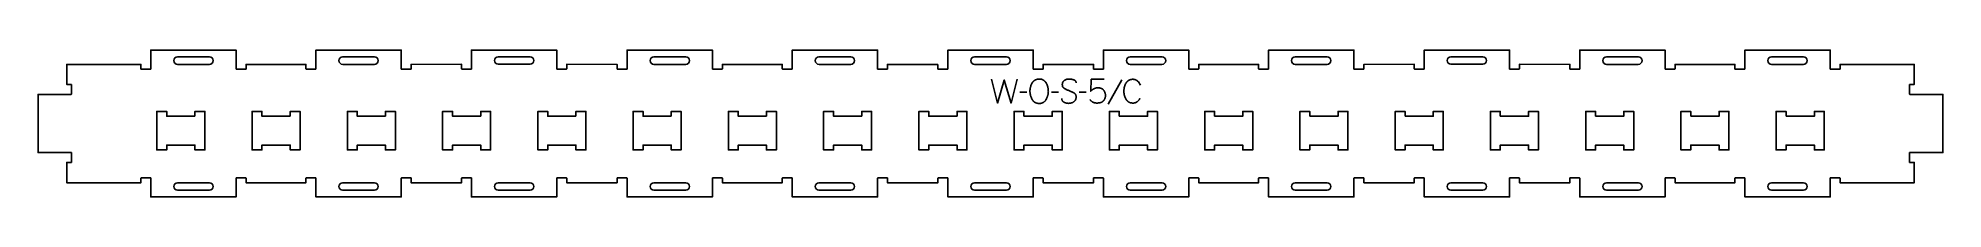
# Model space of a CAD drawing. Extents: x -1200 to 1200, y -93 to 93.
import ezdxf

# ---------------------------------------------------------------- set-up
doc = ezdxf.new("R2010")
doc.units = 0
for name, color, linetype in [('1_ANYTOOL_1MMDEEP_LABELS_S', 2, 'CONTINUOUS'), ('3_ANYTOOL_CUTTHROUGH_INSID', 4, 'CONTINUOUS'), ('4_ANYTOOL_CUTTHROUGH_OUTSI', 5, 'CONTINUOUS')]:
    doc.layers.add(name, color=color, linetype=linetype)

msp = doc.modelspace()

# ---------------------------------------------------------------- linework, layer by layer
at = {"layer": '1_ANYTOOL_1MMDEEP_LABELS_S'}
for p, q in [((165.4, 55.3), (148.2, 24.5)), ((45.6, 39.7), (36.9, 39.6)), ((85.7, 39.7), (76.9, 39.6)), ((120.7, 39.7), (111.9, 39.6))]:
    msp.add_line(p, q, dxfattribs=at)
for points in [[(1.3, 55.8), (9, 25.8), (17.4, 54.9), (25.9, 25.8), (33.4, 55.8)], [(107.9, 51.2), (107.9, 51.4), (107.9, 51.5), (107.9, 51.6), (107.9, 51.7), (107.9, 51.8), (107.9, 51.8), (107.9, 51.9), (107.8, 52), (107.8, 52.1), (107.8, 52.2), (107.8, 52.3), (107.8, 52.4), (107.8, 52.4), (107.7, 52.5), (107.7, 52.6), (107.7, 52.7), (107.7, 52.7), (107.6, 52.8), (107.6, 52.9), (107.6, 53), (107.5, 53), (107.5, 53.1), (107.5, 53.2), (107.4, 53.3), (107.4, 53.3), (107.3, 53.4), (107.3, 53.5), (107.2, 53.5), (107.2, 53.6), (107.1, 53.7), (107.1, 53.7), (107, 53.8), (107, 53.8), (106.9, 53.9), (106.9, 54), (106.8, 54), (106.8, 54.1), (106.7, 54.1), (106.6, 54.2), (106.6, 54.2), (106.5, 54.3), (106.4, 54.3), (106.4, 54.4), (106.3, 54.4), (106.2, 54.5), (106.1, 54.5), (106.1, 54.6), (106, 54.6), (105.9, 54.7), (105.8, 54.7), (105.7, 54.8), (105.6, 54.8), (105.4, 54.9), (105.2, 55), (105, 55.1), (104.8, 55.1), (104.6, 55.2), (103.8, 55.4), (103, 55.6), (102.2, 55.8), (101.5, 55.9), (101.1, 56), (100.7, 56), (100.3, 56), (100, 56.1), (99.6, 56.1), (99.2, 56.1), (98.9, 56.1), (98.5, 56.1), (98.3, 56.1), (98.1, 56.1), (97.9, 56.1), (97.8, 56.1), (97.6, 56.1), (97.4, 56.1), (97.2, 56), (97, 56), (96.8, 56), (96.6, 56), (96.5, 55.9), (96.3, 55.9), (96.1, 55.8), (95.9, 55.8), (95.7, 55.7), (95.6, 55.7), (95.4, 55.6), (95.2, 55.5), (95, 55.5), (94.9, 55.4), (94.7, 55.3), (94.5, 55.3), (94.4, 55.2), (94.2, 55.1), (94, 55), (93.9, 54.9), (93.7, 54.8), (93.5, 54.7), (93.4, 54.6), (93.2, 54.5), (93.1, 54.4), (92.9, 54.3), (92.8, 54.2), (92.6, 54.1), (92.5, 53.9), (92.3, 53.8), (92.2, 53.7), (92.1, 53.6), (91.9, 53.4), (91.8, 53.3), (91.7, 53.2), (91.6, 53), (91.5, 52.9), (91.4, 52.7), (91.3, 52.6), (91.2, 52.4), (91.1, 52.3), (91.1, 52.1), (91, 51.9), (90.9, 51.8), (90.8, 51.6), (90.8, 51.4), (90.7, 51.2), (90.7, 51.1), (90.6, 50.9), (90.6, 50.7), (90.5, 50.5), (90.5, 50.3), (90.5, 50.1), (90.5, 49.9), (90.5, 49.7), (90.4, 49.5), (90.4, 49.3), (90.4, 49.1), (90.4, 48.9), (90.4, 48.7), (90.5, 48.5), (90.5, 48.3), (90.5, 48.1), (90.5, 47.9), (90.6, 47.7), (90.6, 47.5), (90.7, 47.3), (90.7, 47.1), (90.8, 46.9), (90.8, 46.8), (90.9, 46.7), (90.9, 46.6), (90.9, 46.5), (91, 46.4), (91, 46.3), (91.1, 46.3), (91.1, 46.2), (91.1, 46.1), (91.2, 46), (91.2, 45.9), (91.3, 45.9), (91.3, 45.8), (91.4, 45.7), (91.4, 45.6), (91.5, 45.6), (91.5, 45.5), (91.6, 45.4), (91.6, 45.4), (91.7, 45.3), (91.8, 45.2), (91.8, 45.2), (91.9, 45.1), (92, 45), (92, 45), (92.2, 44.8), (92.3, 44.7), (92.4, 44.6), (92.6, 44.5), (92.8, 44.4), (92.9, 44.3), (93.1, 44.1), (93.3, 44), (94, 43.7), (94.7, 43.3), (95.5, 42.9), (96.2, 42.5), (97, 42.2), (97.8, 41.9), (98.6, 41.5), (99.4, 41.2), (100.3, 40.9), (101.1, 40.6), (101.8, 40.2), (102.6, 39.9), (103.4, 39.5), (104.1, 39.1), (104.8, 38.7), (105.5, 38.3), (105.6, 38.2), (105.8, 38.1), (106, 38), (106, 37.9), (106.1, 37.8), (106.2, 37.8), (106.2, 37.7), (106.3, 37.7), (106.4, 37.6), (106.4, 37.5), (106.5, 37.5), (106.6, 37.4), (106.6, 37.3), (106.7, 37.2), (106.8, 37.2), (106.8, 37.1), (106.9, 37), (106.9, 37), (107, 36.9), (107, 36.8), (107.1, 36.7), (107.1, 36.7), (107.2, 36.6), (107.2, 36.5), (107.3, 36.4), (107.3, 36.3), (107.3, 36.3), (107.4, 36.2), (107.4, 36.1), (107.5, 36), (107.5, 35.9), (107.5, 35.8), (107.6, 35.7), (107.6, 35.6), (107.6, 35.6), (107.6, 35.5), (107.7, 35.4), (107.7, 35.2), (107.8, 35), (107.8, 34.8), (107.8, 34.6), (107.9, 34.4), (107.9, 34.2), (107.9, 34), (107.9, 33.8), (107.9, 33.5), (107.9, 33.3), (107.9, 33.1), (107.9, 32.9), (107.9, 32.6), (107.8, 32.4), (107.8, 32.2), (107.8, 32), (107.7, 31.7), (107.7, 31.5), (107.6, 31.3), (107.6, 31.1), (107.5, 30.9), (107.4, 30.7), (107.4, 30.5), (107.3, 30.3), (107.2, 30.1), (107.1, 30), (107, 29.8), (106.9, 29.6), (106.8, 29.4), (106.7, 29.3), (106.6, 29.1), (106.5, 28.9), (106.4, 28.8), (106.2, 28.6), (106.1, 28.5), (106, 28.3), (105.8, 28.2), (105.7, 28), (105.5, 27.9), (105.4, 27.8), (105.2, 27.7), (105, 27.5), (104.9, 27.4), (104.7, 27.3), (104.3, 27.1), (104, 26.9), (103.6, 26.7), (103.2, 26.5), (102.9, 26.3), (102.5, 26.2), (102.1, 26), (101.9, 26), (101.7, 25.9), (101.5, 25.9), (101.3, 25.8), (101.1, 25.8), (100.9, 25.7), (100.7, 25.7), (100.5, 25.6), (100.1, 25.6), (99.7, 25.5), (99.3, 25.5), (98.9, 25.5), (98.5, 25.4), (98.1, 25.4), (97.7, 25.5), (97.3, 25.5), (96.9, 25.5), (96.5, 25.6), (96.1, 25.6), (95.7, 25.7), (95.3, 25.8), (94.9, 25.9), (94.6, 26), (94.2, 26.2), (93.8, 26.3), (93.5, 26.5), (93.1, 26.6), (92.8, 26.8), (92.4, 27), (92.3, 27.1), (92.1, 27.2), (92, 27.3), (91.8, 27.4), (91.7, 27.5), (91.5, 27.6), (91.4, 27.8), (91.2, 27.9), (91.1, 28), (91, 28.1), (90.9, 28.3), (90.8, 28.4), (90.7, 28.5), (90.7, 28.5), (90.6, 28.6), (90.6, 28.7), (90.5, 28.7), (90.5, 28.8), (90.4, 28.9), (90.4, 28.9), (90.3, 29), (90.3, 29.1), (90.3, 29.2), (90.2, 29.2), (90.2, 29.3), (90.2, 29.4), (90.1, 29.5), (90.1, 29.6), (90.1, 29.6), (90, 29.7), (90, 29.8), (90, 29.9), (89.9, 30), (89.9, 30.2), (89.8, 30.4), (89.8, 30.6), (89.8, 30.7), (89.7, 30.9), (89.7, 31.1), (89.7, 31.3), (89.7, 31.5), (89.7, 31.7)], [(125, 30.5), (125.2, 30.3), (125.4, 30), (125.7, 29.7), (125.9, 29.4), (126.1, 29.2), (126.3, 28.9), (126.6, 28.7), (126.8, 28.5), (127.1, 28.2), (127.3, 28), (127.6, 27.8), (127.8, 27.6), (128.1, 27.5), (128.4, 27.3), (128.6, 27.1), (128.9, 27), (129.2, 26.8), (129.5, 26.7), (129.8, 26.6), (130.1, 26.5), (130.4, 26.4), (130.7, 26.3), (131, 26.2), (131.3, 26.1), (131.6, 26), (131.9, 26), (132.3, 25.9), (132.6, 25.9), (132.9, 25.8), (133.3, 25.8), (133.6, 25.8), (134, 25.8), (134.4, 25.8), (134.8, 25.8), (135.2, 25.8), (135.6, 25.9), (136, 25.9), (136.4, 25.9), (136.7, 26), (137.1, 26), (137.5, 26.1), (137.8, 26.2), (138.2, 26.3), (138.5, 26.4), (138.8, 26.5), (139.2, 26.6), (139.5, 26.7), (139.8, 26.8), (140, 26.9), (140.1, 27), (140.3, 27), (140.4, 27.1), (140.6, 27.2), (140.7, 27.3), (140.9, 27.4), (141, 27.5), (141.1, 27.6), (141.3, 27.7), (141.4, 27.8), (141.6, 27.9), (141.7, 28), (141.8, 28.2), (142, 28.3), (142.1, 28.4), (142.2, 28.6), (142.3, 28.7), (142.5, 28.8), (142.6, 29), (142.7, 29.1), (142.8, 29.3), (142.9, 29.5), (143, 29.6), (143.1, 29.8), (143.3, 30), (143.4, 30.2), (143.5, 30.3), (143.7, 30.7), (143.9, 31.1), (144, 31.3), (144.1, 31.6), (144.2, 31.8), (144.3, 32.1), (144.4, 32.3), (144.4, 32.6), (144.5, 32.8), (144.6, 33.1), (144.6, 33.3), (144.7, 33.5), (144.7, 33.8), (144.8, 34), (144.8, 34.2), (144.8, 34.5), (144.8, 34.7), (144.8, 35), (144.8, 35.2), (144.8, 35.5), (144.8, 35.8), (144.8, 36), (144.8, 36.3), (144.7, 36.5), (144.7, 36.8), (144.7, 37), (144.6, 37.3), (144.6, 37.5), (144.5, 37.7), (144.5, 38), (144.4, 38.2), (144.4, 38.4), (144.3, 38.7), (144.2, 38.9), (144.1, 39.1), (144.1, 39.3), (144, 39.6), (143.9, 39.8), (143.8, 40), (143.7, 40.2), (143.6, 40.4), (143.5, 40.6), (143.3, 40.8), (143.2, 41), (143.1, 41.2), (143, 41.4), (142.8, 41.6), (142.7, 41.8), (142.6, 42), (142.4, 42.2), (142.3, 42.3), (142.1, 42.5), (141.9, 42.7), (141.8, 42.8), (141.6, 43), (141.4, 43.1), (141.3, 43.3), (141.1, 43.4), (140.9, 43.6), (140.7, 43.7), (140.5, 43.8), (140.3, 43.9), (140.1, 44), (139.9, 44.2), (139.7, 44.3), (139.5, 44.3), (139.3, 44.4), (139, 44.5), (138.8, 44.6), (138.6, 44.7), (138.3, 44.7), (138.1, 44.8), (137.9, 44.8), (137.6, 44.9), (137.4, 44.9), (137.1, 45), (136.8, 45), (136.6, 45), (136.3, 45), (136, 45.1), (135.8, 45.1), (135.5, 45.1), (135.1, 45.1), (134.8, 45.1), (134.4, 45), (134.1, 45), (133.8, 45), (133.4, 44.9), (133.1, 44.9), (132.8, 44.8), (132.5, 44.7), (132.2, 44.6), (131.9, 44.5), (131.6, 44.4), (131.3, 44.3), (131, 44.2), (130.7, 44.1), (130.5, 43.9), (129.9, 43.6), (129.6, 43.5), (129.4, 43.3), (129.1, 43.1), (128.8, 42.9), (128.6, 42.8), (128.3, 42.6), (128, 42.4), (127.8, 42.2), (127.5, 41.9), (127.3, 41.7), (127, 41.5), (126.7, 41.2), (126.2, 40.7), (126.9, 55.8), (143.1, 55.8)]]:
    msp.add_lwpolyline(points, dxfattribs=at)
msp.add_lwpolyline([(61.7, 56.1), (62.1, 56.1), (62.5, 56.1), (62.8, 56.1), (63, 56.1), (63.2, 56), (63.3, 56), (63.5, 56), (63.7, 56), (63.8, 55.9), (64, 55.9), (64.2, 55.8), (64.3, 55.8), (64.5, 55.8), (64.6, 55.7), (64.8, 55.7), (65, 55.6), (65.1, 55.5), (65.3, 55.5), (65.4, 55.4), (65.6, 55.4), (65.7, 55.3), (65.9, 55.2), (66, 55.1), (66.1, 55.1), (66.3, 55), (66.4, 54.9), (66.5, 54.8), (66.7, 54.7), (67.1, 54.4), (67.3, 54.3), (67.6, 54.1), (67.8, 53.9), (68.1, 53.6), (68.3, 53.4), (68.5, 53.2), (68.7, 53), (68.9, 52.7), (69.1, 52.5), (69.3, 52.2), (69.5, 52), (69.7, 51.7), (69.9, 51.5), (70.1, 51.2), (70.4, 50.6), (70.6, 50.3), (70.7, 50), (70.9, 49.7), (71, 49.4), (71.2, 49.1), (71.3, 48.8), (71.4, 48.5), (71.5, 48.2), (71.7, 47.9), (71.8, 47.6), (71.9, 47.2), (72, 46.9), (72.1, 46.6), (72.1, 46.2), (72.4, 45.2), (72.5, 44.5), (72.6, 43.9), (72.7, 43.2), (72.8, 42.5), (72.8, 41.9), (72.8, 41.3), (72.9, 40.6), (72.8, 40), (72.8, 39.3), (72.8, 38.7), (72.7, 38.1), (72.6, 37.4), (72.5, 36.8), (72.3, 36.2), (72.2, 35.5), (72, 34.9), (71.8, 34.2), (71.5, 33.6), (71.3, 33), (71, 32.3), (70.7, 31.7), (70.4, 31.1), (70.1, 30.4), (69.9, 30.1), (69.7, 29.8), (69.5, 29.5), (69.3, 29.2), (69.1, 28.9), (68.9, 28.7), (68.7, 28.4), (68.5, 28.2), (68.4, 28.1), (68.3, 28), (68.2, 27.8), (68, 27.7), (67.9, 27.6), (67.8, 27.5), (67.7, 27.4), (67.6, 27.3), (67.4, 27.2), (67.3, 27.1), (67.2, 27), (67.1, 26.9), (66.9, 26.8), (66.8, 26.8), (66.7, 26.7), (66.5, 26.6), (66.4, 26.5), (66.2, 26.4), (66.1, 26.4), (66, 26.3), (65.8, 26.2), (65.7, 26.2), (65.5, 26.1), (65.4, 26), (65.2, 26), (65.1, 25.9), (64.9, 25.9), (64.8, 25.8), (64.5, 25.7), (64.1, 25.6), (63.8, 25.6), (63.5, 25.5), (63.2, 25.4), (62.8, 25.4), (62.5, 25.4), (62.1, 25.3), (61.7, 25.3), (61.4, 25.3), (61, 25.3), (60.6, 25.3), (60.2, 25.4), (59.9, 25.4), (59.5, 25.4), (59.2, 25.5), (58.8, 25.6), (58.5, 25.6), (58.2, 25.7), (57.8, 25.8), (57.7, 25.9), (57.5, 25.9), (57.4, 26), (57.2, 26), (57.1, 26.1), (56.9, 26.2), (56.8, 26.2), (56.6, 26.3), (56.5, 26.4), (56.3, 26.5), (56.2, 26.5), (56, 26.6), (55.9, 26.7), (55.8, 26.8), (55.6, 26.9), (55.5, 27), (55.4, 27), (55.2, 27.1), (55.1, 27.2), (55, 27.3), (54.9, 27.4), (54.7, 27.6), (54.6, 27.7), (54.5, 27.8), (54.4, 27.9), (54.2, 28), (54.1, 28.1), (54, 28.2), (53.9, 28.4), (53.8, 28.5), (53.6, 28.7), (53.4, 29), (53.2, 29.3), (53, 29.6), (52.8, 29.9), (52.6, 30.2), (52.4, 30.5), (52.1, 31.2), (51.8, 31.8), (51.5, 32.4), (51.2, 33.1), (51, 33.7), (50.7, 34.4), (50.5, 35), (50.4, 35.7), (50.2, 36.3), (50.1, 37), (49.9, 37.7), (49.8, 38.3), (49.8, 39), (49.7, 39.6), (49.7, 40.3), (49.7, 40.9), (49.7, 41.6), (49.7, 42.3), (49.8, 43), (49.9, 43.7), (50, 44.3), (50.1, 45), (50.2, 45.6), (50.4, 46.3), (50.6, 46.9), (50.8, 47.6), (51, 48.2), (51.3, 48.8), (51.6, 49.5), (51.9, 50.1), (52.2, 50.7), (52.5, 51.3), (52.7, 51.6), (52.9, 51.9), (53.1, 52.2), (53.3, 52.4), (53.5, 52.7), (53.8, 52.9), (54, 53.2), (54.2, 53.4), (54.3, 53.5), (54.4, 53.6), (54.6, 53.7), (54.7, 53.8), (54.8, 53.9), (54.9, 54), (55.1, 54.1), (55.2, 54.2), (55.3, 54.3), (55.5, 54.4), (55.6, 54.5), (55.7, 54.6), (55.9, 54.7), (56, 54.8), (56.2, 54.8), (56.3, 54.9), (56.4, 55), (56.6, 55.1), (56.9, 55.2), (57.2, 55.3), (57.5, 55.4), (57.8, 55.6), (58.1, 55.7), (58.5, 55.7), (58.8, 55.8), (59.1, 55.9), (59.5, 56), (59.8, 56), (60.2, 56.1), (60.6, 56.1), (60.9, 56.1), (61.3, 56.1)], close=True, dxfattribs=at)
msp.add_lwpolyline([(189, 48.3, 0.131103), (185.2, 53.6), (185.1, 53.8), (184.9, 53.9), (184.8, 54), (184.6, 54.1), (184.4, 54.3), (184.3, 54.4), (184.1, 54.5), (183.9, 54.6), (183.7, 54.7), (183.6, 54.8), (183.4, 54.9), (183.2, 55), (183, 55), (182.8, 55.1), (182.7, 55.2), (182.5, 55.3), (182.3, 55.3), (182.1, 55.4), (181.9, 55.4), (181.7, 55.5), (181.5, 55.5), (181.3, 55.6), (181.1, 55.6), (180.9, 55.7), (180.7, 55.7), (180.5, 55.7), (180.2, 55.7), (180, 55.8), (179.8, 55.8), (179.6, 55.8), (179.4, 55.8), (179.1, 55.8), (178.8, 55.8), (178.5, 55.8), (178.1, 55.7), (177.8, 55.7), (177.5, 55.7), (177.2, 55.6), (176.9, 55.6), (176.5, 55.5), (176.2, 55.4), (176, 55.3), (175.7, 55.2), (175.4, 55.1), (175.1, 55), (175, 54.9), (174.8, 54.9), (174.7, 54.8), (174.6, 54.8), (174.4, 54.7), (174.3, 54.6), (174.2, 54.5), (174, 54.5), (173.9, 54.4), (173.8, 54.3), (173.7, 54.2), (173.5, 54.1), (173.3, 53.9), (173, 53.8), (172.8, 53.6), (172.6, 53.4), (172.4, 53.1), (172.2, 52.9), (171.9, 52.7), (171.7, 52.4), (171.5, 52.2), (171.3, 51.9), (171.1, 51.6), (171, 51.4), (170.8, 51.1), (170.4, 50.5), (170.1, 49.9), (169.8, 49.3), (169.6, 48.7), (169.3, 48.1), (169.1, 47.4), (168.9, 46.8), (168.7, 46.2), (168.5, 45.5), (168.4, 44.9), (168.3, 44.2), (168.2, 43.5), (168.1, 42.9), (168, 42.2), (168, 41.5), (168, 40.8), (168, 40.1), (168, 39.4), (168.1, 38.7), (168.2, 38), (168.3, 37.4), (168.4, 36.7), (168.5, 36), (168.7, 35.4), (168.9, 34.8), (169.1, 34.1), (169.3, 33.5), (169.6, 32.9), (169.9, 32.3), (170.2, 31.7), (170.5, 31.1), (170.8, 30.5), (171, 30.2), (171.2, 29.9), (171.4, 29.6), (171.6, 29.4), (171.8, 29.1), (172, 28.9), (172.2, 28.6), (172.4, 28.4), (172.7, 28.2), (172.9, 28), (173.1, 27.8), (173.4, 27.6), (173.5, 27.5), (173.6, 27.4), (173.8, 27.3), (173.9, 27.3), (174, 27.2), (174.2, 27.1), (174.3, 27), (174.4, 27), (174.7, 26.8), (175, 26.7), (175.3, 26.6), (175.6, 26.4), (175.9, 26.3), (176.2, 26.2), (176.5, 26.2), (176.8, 26.1), (177.1, 26), (177.4, 26), (177.7, 25.9), (178.1, 25.9), (178.4, 25.8), (178.8, 25.8), (179.1, 25.8), (179.5, 25.8), (179.9, 25.8), (180.2, 25.8), (180.4, 25.8), (180.6, 25.8), (180.8, 25.9), (181, 25.9), (181.1, 25.9), (181.3, 25.9), (181.5, 26), (181.7, 26), (181.8, 26.1), (182, 26.1), (182.2, 26.1), (182.3, 26.2), (182.5, 26.2), (182.7, 26.3), (182.8, 26.4), (183, 26.4), (183.1, 26.5), (183.3, 26.6), (183.4, 26.6), (183.6, 26.7), (183.7, 26.8), (183.9, 26.9), (184, 26.9), (184.2, 27), (184.3, 27.1), (184.4, 27.2), (184.6, 27.3), (184.7, 27.4), (185, 27.6), (185.2, 27.8), (185.5, 28.1), (185.7, 28.3), (186, 28.5), (186.2, 28.8), (186.5, 29), (186.7, 29.3), (186.9, 29.5), (187.1, 29.8), (187.3, 30.1), (187.5, 30.4), (187.7, 30.7), (187.9, 31), (188.1, 31.3), (188.3, 31.6)], format="xyb", dxfattribs=at)
at = {"layer": '3_ANYTOOL_CUTTHROUGH_INSID'}
for points in [[(-984, 74.7), (-1024, 74.7, -1), (-1024, 84.2), (-984, 84.2, -1)], [(-776, 74.7), (-816, 74.7, -1), (-816, 84.2), (-776, 84.2, -1)], [(-580, 74.8), (-620, 74.8, -1), (-620, 84.3), (-580, 84.3, -1)], [(-384, 74.7), (-424, 74.7, -1), (-424, 84.2), (-384, 84.2, -1)], [(-176, 74.7), (-216, 74.7, -1), (-216, 84.2), (-176, 84.2, -1)], [(-20, 74.7, -1), (-20, 84.2), (20, 84.2, -1), (20, 74.7)], [(176, 74.7, -1), (176, 84.2), (216, 84.2, -1), (216, 74.7)], [(384, 74.7, -1), (384, 84.2), (424, 84.2, -1), (424, 74.7)], [(580, 74.8, -1), (580, 84.3), (620, 84.3, -1), (620, 74.8)], [(776, 74.7, -1), (776, 84.2), (816, 84.2, -1), (816, 74.7)], [(984, 74.7, -1), (984, 84.2), (1024, 84.2, -1), (1024, 74.7)], [(-984, -74.8, -1), (-984, -84.3), (-1024, -84.3, -1), (-1024, -74.8)], [(-776, -74.8, -1), (-776, -84.3), (-816, -84.3, -1), (-816, -74.8)], [(-580, -74.8, -1), (-580, -84.3), (-620, -84.3, -1), (-620, -74.8)], [(-384, -74.8, -1), (-384, -84.3), (-424, -84.3, -1), (-424, -74.8)], [(-176, -74.8, -1), (-176, -84.3), (-216, -84.3, -1), (-216, -74.8)], [(-20, -74.8), (20, -74.8, -1), (20, -84.3), (-20, -84.3, -1)], [(176, -74.8), (216, -74.8, -1), (216, -84.3), (176, -84.3, -1)], [(384, -74.8), (424, -74.8, -1), (424, -84.3), (384, -84.3, -1)], [(580, -74.8), (620, -74.8, -1), (620, -84.3), (580, -84.3, -1)], [(776, -74.8), (816, -74.8, -1), (816, -84.3), (776, -84.3, -1)], [(984, -74.8), (1024, -74.8, -1), (1024, -84.3), (984, -84.3, -1)]]:
    msp.add_lwpolyline(points, format="xyb", close=True, dxfattribs=at)
for points in [[(-1002.2, 9.2), (-1002.2, 15.2), (-989.7, 15.2), (-989.7, -33.3), (-1002.2, -33.3), (-1002.2, -27.3), (-1037.7, -27.3), (-1037.7, -33.3), (-1050.2, -33.3), (-1050.2, 15.2), (-1037.7, 15.2), (-1037.7, 9.2)], [(-882.2, 9.2), (-882.2, 15.2), (-869.7, 15.2), (-869.7, -33.3), (-882.2, -33.3), (-882.2, -27.3), (-917.7, -27.3), (-917.7, -33.3), (-930.2, -33.3), (-930.2, 15.2), (-917.7, 15.2), (-917.7, 9.2)], [(-762.2, 9.2), (-762.2, 15.2), (-749.7, 15.2), (-749.7, -33.3), (-762.2, -33.3), (-762.2, -27.3), (-797.7, -27.3), (-797.7, -33.3), (-810.2, -33.3), (-810.2, 15.2), (-797.7, 15.2), (-797.7, 9.2)], [(-642.2, 9.2), (-642.2, 15.2), (-629.7, 15.2), (-629.7, -33.3), (-642.2, -33.3), (-642.2, -27.3), (-677.7, -27.3), (-677.7, -33.3), (-690.2, -33.3), (-690.2, 15.2), (-677.7, 15.2), (-677.7, 9.2)], [(-522.2, 9.2), (-522.2, 15.2), (-509.7, 15.2), (-509.7, -33.3), (-522.2, -33.3), (-522.2, -27.3), (-557.7, -27.3), (-557.7, -33.3), (-570.2, -33.3), (-570.2, 15.2), (-557.7, 15.2), (-557.7, 9.2)], [(-402.2, 9.2), (-402.2, 15.2), (-389.7, 15.2), (-389.7, -33.3), (-402.2, -33.3), (-402.2, -27.3), (-437.7, -27.3), (-437.7, -33.3), (-450.2, -33.3), (-450.2, 15.2), (-437.7, 15.2), (-437.7, 9.2)], [(-282.2, 9.2), (-282.2, 15.2), (-269.7, 15.2), (-269.7, -33.3), (-282.2, -33.3), (-282.2, -27.3), (-317.7, -27.3), (-317.7, -33.3), (-330.2, -33.3), (-330.2, 15.2), (-317.7, 15.2), (-317.7, 9.2)], [(-162.2, 9.2), (-162.2, 15.2), (-149.7, 15.2), (-149.7, -33.3), (-162.2, -33.3), (-162.2, -27.3), (-197.7, -27.3), (-197.7, -33.3), (-210.2, -33.3), (-210.2, 15.2), (-197.7, 15.2), (-197.7, 9.2)], [(-42.2, 9.2), (-42.2, 15.2), (-29.7, 15.2), (-29.7, -33.3), (-42.2, -33.3), (-42.2, -27.3), (-77.7, -27.3), (-77.7, -33.3), (-90.2, -33.3), (-90.2, 15.2), (-77.7, 15.2), (-77.7, 9.2)], [(42.2, 9.2), (77.8, 9.2), (77.8, 15.2), (90.3, 15.2), (90.3, -33.3), (77.8, -33.3), (77.8, -27.3), (42.2, -27.3), (42.2, -33.3), (29.8, -33.3), (29.8, 15.2), (42.2, 15.2)], [(162.2, 9.2), (197.8, 9.2), (197.8, 15.2), (210.3, 15.2), (210.3, -33.3), (197.8, -33.3), (197.8, -27.3), (162.2, -27.3), (162.2, -33.3), (149.8, -33.3), (149.8, 15.2), (162.2, 15.2)], [(282.2, 9.2), (317.8, 9.2), (317.8, 15.2), (330.3, 15.2), (330.3, -33.3), (317.8, -33.3), (317.8, -27.3), (282.2, -27.3), (282.2, -33.3), (269.8, -33.3), (269.8, 15.2), (282.2, 15.2)], [(402.2, 9.2), (437.8, 9.2), (437.8, 15.2), (450.3, 15.2), (450.3, -33.3), (437.8, -33.3), (437.8, -27.3), (402.2, -27.3), (402.2, -33.3), (389.8, -33.3), (389.8, 15.2), (402.2, 15.2)], [(522.2, 9.2), (557.8, 9.2), (557.8, 15.2), (570.3, 15.2), (570.3, -33.3), (557.8, -33.3), (557.8, -27.3), (522.2, -27.3), (522.2, -33.3), (509.8, -33.3), (509.8, 15.2), (522.2, 15.2)], [(642.2, 9.2), (677.8, 9.2), (677.8, 15.2), (690.3, 15.2), (690.3, -33.3), (677.8, -33.3), (677.8, -27.3), (642.2, -27.3), (642.2, -33.3), (629.8, -33.3), (629.8, 15.2), (642.2, 15.2)], [(762.2, 9.2), (797.8, 9.2), (797.8, 15.2), (810.3, 15.2), (810.3, -33.3), (797.8, -33.3), (797.8, -27.3), (762.2, -27.3), (762.2, -33.3), (749.8, -33.3), (749.8, 15.2), (762.2, 15.2)], [(882.2, 9.2), (917.8, 9.2), (917.8, 15.2), (930.2, 15.2), (930.2, -33.3), (917.8, -33.3), (917.8, -27.3), (882.2, -27.3), (882.2, -33.3), (869.7, -33.3), (869.7, 15.2), (882.2, 15.2)], [(1002.2, 9.2), (1037.8, 9.2), (1037.8, 15.2), (1050.2, 15.2), (1050.2, -33.3), (1037.8, -33.3), (1037.8, -27.3), (1002.2, -27.3), (1002.2, -33.3), (989.7, -33.3), (989.7, 15.2), (1002.2, 15.2)]]:
    msp.add_lwpolyline(points, close=True, dxfattribs=at)
at = {"layer": '4_ANYTOOL_CUTTHROUGH_OUTSI'}
msp.add_lwpolyline([(-66.2, 74.7), (-129.8, 74.7), (-129.8, 69, -0.414214), (-130, 68.7), (-142, 68.7, -0.414214), (-142.3, 69), (-142.3, 92.7), (-249.8, 92.7), (-249.8, 69, -0.414214), (-250, 68.7), (-262, 68.7, -0.414214), (-262.3, 69), (-262.3, 74.7), (-337.8, 74.7), (-337.8, 69, -0.414214), (-338, 68.7), (-350, 68.7, -0.414214), (-350.3, 69), (-350.3, 92.7), (-457.8, 92.7), (-457.8, 69, -0.414214), (-458, 68.7), (-470, 68.7, -0.414214), (-470.3, 69), (-470.3, 74.7), (-533.8, 74.8), (-533.8, 69, -0.414214), (-534, 68.8), (-546, 68.8, -0.414214), (-546.3, 69), (-546.3, 92.8), (-653.8, 92.8), (-653.8, 69, -0.414214), (-654, 68.8), (-666, 68.8, -0.414214), (-666.3, 69), (-666.3, 74.8), (-729.8, 74.7), (-729.8, 69, -0.414214), (-730, 68.7), (-742, 68.7, -0.414214), (-742.3, 69), (-742.3, 92.7), (-849.8, 92.7), (-849.8, 69, -0.414214), (-850, 68.7), (-862, 68.7, -0.414214), (-862.3, 69), (-862.3, 74.7), (-937.8, 74.7), (-937.8, 69, -0.414214), (-938, 68.7), (-950, 68.7, -0.414214), (-950.3, 69), (-950.3, 92.7), (-1057.8, 92.7), (-1057.8, 69, -0.414214), (-1058, 68.7), (-1070, 68.7, -0.414214), (-1070.3, 69), (-1070.3, 74.7), (-1163.7, 74.7), (-1163.7, 49.3), (-1158, 49.3, -0.414214), (-1157.8, 49), (-1157.8, 37, -0.414214), (-1158, 36.8), (-1199.8, 36.8), (-1199.8, -36.7), (-1158, -36.7, -0.414214), (-1157.8, -37), (-1157.8, -49, -0.414214), (-1158, -49.2), (-1163.7, -49.2), (-1163.7, -74.8), (-1070.3, -74.8), (-1070.3, -69, -0.414214), (-1070, -68.8), (-1058, -68.8, -0.414214), (-1057.8, -69), (-1057.8, -92.8), (-950.3, -92.8), (-950.3, -69, -0.414214), (-950, -68.8), (-938, -68.8, -0.414214), (-937.8, -69), (-937.8, -74.8), (-862.3, -74.8), (-862.3, -69, -0.414214), (-862, -68.8), (-850, -68.8, -0.414214), (-849.8, -69), (-849.8, -92.8), (-742.3, -92.8), (-742.3, -69, -0.414214), (-742, -68.8), (-730, -68.8, -0.414214), (-729.8, -69), (-729.8, -74.8), (-666.3, -74.8), (-666.3, -69, -0.414214), (-666, -68.8), (-654, -68.8, -0.414214), (-653.8, -69), (-653.8, -92.8), (-546.3, -92.8), (-546.3, -69, -0.414214), (-546, -68.8), (-534, -68.8, -0.414214), (-533.8, -69), (-533.8, -74.8), (-470.3, -74.8), (-470.3, -69, -0.414214), (-470, -68.8), (-458, -68.8, -0.414214), (-457.8, -69), (-457.8, -92.8), (-350.3, -92.8), (-350.3, -69, -0.414214), (-350, -68.8), (-338, -68.8, -0.414214), (-337.8, -69), (-337.8, -74.8), (-262.3, -74.8), (-262.3, -69, -0.414214), (-262, -68.8), (-250, -68.8, -0.414214), (-249.8, -69), (-249.8, -92.8), (-142.3, -92.8), (-142.3, -69, -0.414214), (-142, -68.8), (-130, -68.8, -0.414214), (-129.8, -69), (-129.8, -74.8), (-66.2, -74.8), (-66.2, -69, -0.414214), (-66, -68.8), (-54, -68.8, -0.414214), (-53.7, -69), (-53.7, -92.8), (53.8, -92.8), (53.8, -69, -0.414214), (54, -68.8), (66, -68.8, -0.414214), (66.2, -69), (66.2, -74.8), (129.8, -74.8), (129.8, -69, -0.414214), (130, -68.8), (142, -68.8, -0.414214), (142.3, -69), (142.3, -92.8), (249.8, -92.8), (249.8, -69, -0.414214), (250, -68.8), (262, -68.8, -0.414214), (262.3, -69), (262.3, -74.8), (337.8, -74.8), (337.8, -69, -0.414214), (338, -68.8), (350, -68.8, -0.414214), (350.3, -69), (350.3, -92.8), (457.8, -92.8), (457.8, -69, -0.414214), (458, -68.8), (470, -68.8, -0.414214), (470.3, -69), (470.3, -74.8), (533.8, -74.8), (533.8, -69, -0.414214), (534, -68.8), (546, -68.8, -0.414214), (546.3, -69), (546.3, -92.8), (653.8, -92.8), (653.8, -69, -0.414214), (654, -68.8), (666, -68.8, -0.414214), (666.3, -69), (666.3, -74.8), (729.8, -74.8), (729.8, -69, -0.414214), (730, -68.8), (742, -68.8, -0.414214), (742.3, -69), (742.3, -92.8), (849.8, -92.8), (849.8, -69, -0.414214), (850, -68.8), (862, -68.8, -0.414214), (862.3, -69), (862.3, -74.8), (937.8, -74.8), (937.8, -69, -0.414214), (938, -68.8), (950, -68.8, -0.414214), (950.3, -69), (950.3, -92.8), (1057.8, -92.8), (1057.8, -69, -0.414214), (1058, -68.8), (1070, -68.8, -0.414214), (1070.3, -69), (1070.3, -74.8), (1163.7, -74.8), (1163.7, -49.2), (1158, -49.2, -0.414214), (1157.8, -49), (1157.8, -37, -0.414214), (1158, -36.7), (1199.8, -36.7), (1199.8, 36.8), (1158, 36.8, -0.414214), (1157.8, 37), (1157.8, 49, -0.414214), (1158, 49.3), (1163.7, 49.3), (1163.7, 74.7), (1070.3, 74.7), (1070.3, 69, -0.414214), (1070, 68.7), (1058, 68.7, -0.414214), (1057.8, 69), (1057.8, 92.7), (950.3, 92.7), (950.3, 69, -0.414214), (950, 68.7), (938, 68.7, -0.414214), (937.8, 69), (937.8, 74.7), (862.3, 74.7), (862.3, 69, -0.414214), (862, 68.7), (850, 68.7, -0.414214), (849.8, 69), (849.8, 92.7), (742.3, 92.7), (742.3, 69, -0.414214), (742, 68.7), (730, 68.7, -0.414214), (729.8, 69), (729.8, 74.7), (666.3, 74.8), (666.3, 69, -0.414214), (666, 68.8), (654, 68.8, -0.414214), (653.8, 69), (653.8, 92.8), (546.3, 92.8), (546.3, 69, -0.414214), (546, 68.8), (534, 68.8, -0.414214), (533.8, 69), (533.8, 74.8), (470.3, 74.7), (470.3, 69, -0.414214), (470, 68.7), (458, 68.7, -0.414214), (457.8, 69), (457.8, 92.7), (350.3, 92.7), (350.3, 69, -0.414214), (350, 68.7), (338, 68.7, -0.414214), (337.8, 69), (337.8, 74.7), (262.3, 74.7), (262.3, 69, -0.414214), (262, 68.7), (250, 68.7, -0.414214), (249.8, 69), (249.8, 92.7), (142.3, 92.7), (142.3, 69, -0.414214), (142, 68.7), (130, 68.7, -0.414214), (129.8, 69), (129.8, 74.7), (66.2, 74.7), (66.2, 69, -0.414214), (66, 68.7), (54, 68.7, -0.414214), (53.8, 69), (53.8, 92.7), (-53.7, 92.7), (-53.7, 69, -0.414214), (-54, 68.7), (-66, 68.7, -0.414214), (-66.2, 69)], format="xyb", close=True, dxfattribs=at)

doc.saveas('drawing.dxf')
